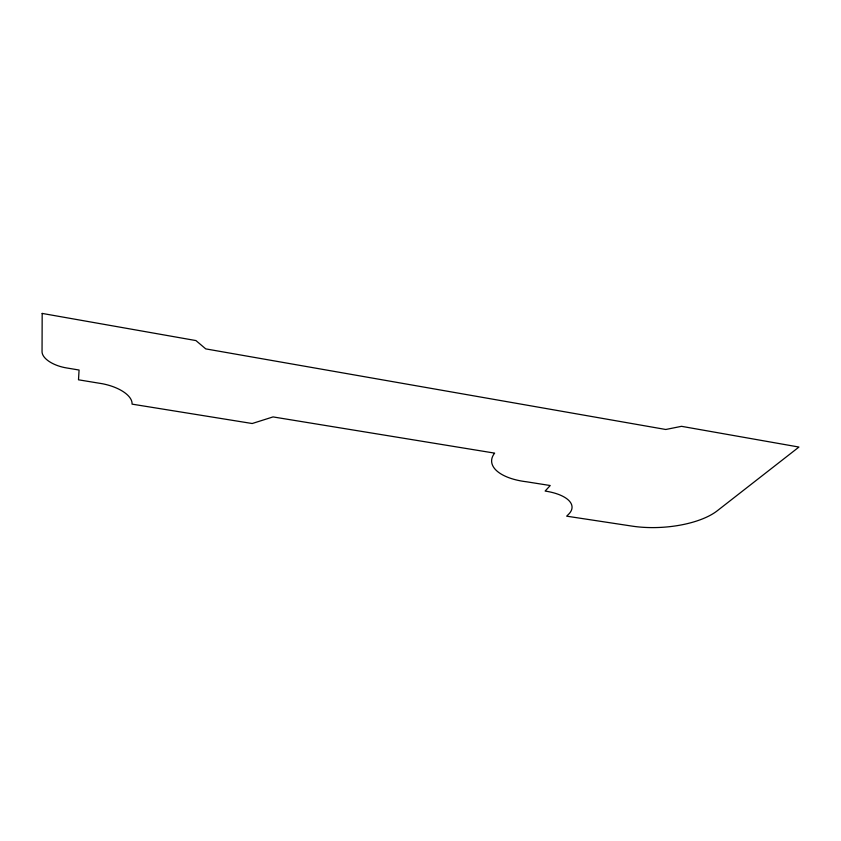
<?xml version="1.0" encoding="UTF-8"?>
<svg xmlns="http://www.w3.org/2000/svg" width="841" height="841" viewBox="0 0 841 841"><rect width="100%" height="100%" fill="white"/><g stroke="black" fill="none" stroke-linecap="round" stroke-linejoin="round"><path stroke-width="1.26" d="M42.176 313.42L42.05 351.654A25.219 12.163 11.8 0 0 66.492 367.927L79.075 370.029L78.497 379.806L102.549 383.769A33.787 15.59 10.2 0 1 132.058 404.132L252.195 423.517L273.052 416.915L494.655 453.131A49.335 22.476 -1.4 0 0 526.519 481.777L550.224 485.53L545.126 491.06A42.05 17.65 -0.8 0 1 568.863 513.988L566.666 516.174L632.169 526.13A64.999 26.912 -3.7 0 0 717.268 510.781L798.95 447.055L681.525 426.324L665.767 429.488L205.751 348.889L195.942 340.573L42.176 313.42"/></g></svg>
